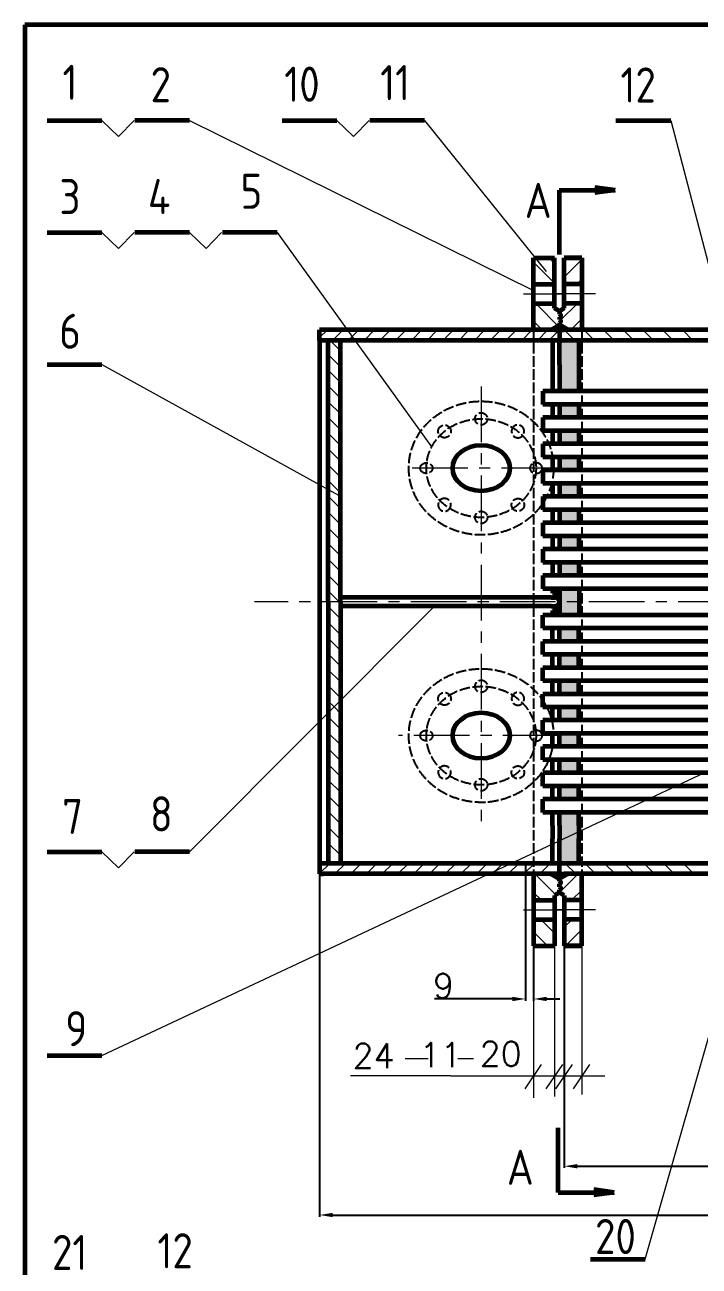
# Model space of a CAD drawing. Header units: millimetres. Extents: x -1712683384 to 1713529288, y 14504 to 219332836.
# Drawn here: x -108357 to -107588, y 15342 to 16757 of the extents above; entities that cross this region are included whole.
import ezdxf

# ---------------------------------------------------------------- set-up
doc = ezdxf.new("R2010")
doc.units = ezdxf.units.MM
doc.header["$PDMODE"] = 35
doc.header["$PDSIZE"] = -0.5
doc.linetypes.add('ACAD_ISO02W100', pattern=[15, 12, -3])
doc.linetypes.add('CENTERX2', pattern=[101.6, 63.5, -12.7, 12.7, -12.7])
for name, color, linetype, lineweight in [('中心线．点画线', 6, 'CENTERX2', 20), ('粗实线', 250, 'Continuous', 60), ('细实线０.18', 5, 'Continuous', 18), ('虚小', 233, 'ACAD_ISO02W100', 25)]:
    doc.layers.add(name, color=color, linetype=linetype, lineweight=lineweight)
doc.styles.get("Standard").update_dxf_attribs({"font": 'txt', "bigfont": 'gbcbig.shx'})
doc.styles.add('国标文字-5', font='gbenor.shx', dxfattribs={"height": 5, "bigfont": 'gbcbig.shx'})
doc.dimstyles.new('圆引出', dxfattribs={"dimtxt": 28, "dimasz": 15, "dimexe": 2, "dimexo": 0, "dimgap": 1, "dimtad": 1, "dimtoh": 1, "dimdec": 0, "dimtxsty": 'Standard', "dimcen": 2.5, "dimadec": 0, "dimazin": 0, "dimtfac": 1, "dimtdec": 0, "dimtofl": 0, "dimtmove": 0, "dimatfit": 2, "dimfxl": 1, "dimarcsym": 0})

# ---------------------------------------------------------------- blocks, each defined once
blk = doc.blocks.new('*D191')
at = {"layer": 'Defpoints', "color": 0}
for p in [(-107786.3, 15801.1), (-107777, 15789.1), (-107786.3, 15646.6)]:
    blk.add_point(p, dxfattribs=at)
at = {"layer": '细实线０.18', "color": 0, "lineweight": -2}
for p, q in [((-107786.3, 15801.1), (-107786.3, 15644.6)), ((-107777, 15789.1), (-107777, 15644.6)), ((-107801.3, 15646.6), (-107890.1, 15646.6)), ((-107762, 15646.6), (-107747, 15646.6))]:
    blk.add_line(p, q, dxfattribs=at)
at = {"layer": '细实线０.18', "color": 0}
for points in [[(-107801.3, 15649.1), (-107801.3, 15644.1), (-107786.3, 15646.6)], [(-107762, 15649.1), (-107762, 15644.1), (-107777, 15646.6)]]:
    blk.add_solid(points, dxfattribs=at)
at = {"layer": '细实线０.18', "color": 0, "insert": (-107879.7, 15661.6), "char_height": 28, "attachment_point": 5}
blk.add_mtext('9', dxfattribs=at)
blk = doc.blocks.new('*D192')
at = {"layer": 'Defpoints', "color": 0}
for p in [(-107742, 15707.1), (-106892, 15707.1), (-106892, 15456)]:
    blk.add_point(p, dxfattribs=at)
at = {"layer": '细实线０.18', "color": 0, "lineweight": -2}
for p, q in [((-107742, 15707.1), (-107742, 15454)), ((-106892, 15707.1), (-106892, 15454)), ((-107727, 15456), (-106907, 15456))]:
    blk.add_line(p, q, dxfattribs=at)
at = {"layer": '细实线０.18', "color": 0}
for points in [[(-107727, 15458.5), (-107727, 15453.5), (-107742, 15456)], [(-106907, 15458.5), (-106907, 15453.5), (-106892, 15456)]]:
    blk.add_solid(points, dxfattribs=at)
at = {"layer": '细实线０.18', "color": 0, "insert": (-107310.7, 15471), "char_height": 28, "attachment_point": 5}
blk.add_mtext('850', dxfattribs=at)
blk = doc.blocks.new('*D198')
at = {"layer": 'Defpoints', "color": 0}
for p in [(-108021, 15789.1), (-106683, 15789.1), (-106683, 15400.4)]:
    blk.add_point(p, dxfattribs=at)
at = {"layer": '细实线０.18', "color": 0, "lineweight": -2}
for p, q in [((-108021, 15789.1), (-108021, 15398.4)), ((-106683, 15789.1), (-106683, 15398.4)), ((-108006, 15400.4), (-106698, 15400.4))]:
    blk.add_line(p, q, dxfattribs=at)
at = {"layer": '细实线０.18', "color": 0}
for points in [[(-108006, 15402.9), (-108006, 15397.9), (-108021, 15400.4)], [(-106698, 15402.9), (-106698, 15397.9), (-106683, 15400.4)]]:
    blk.add_solid(points, dxfattribs=at)
at = {"layer": '细实线０.18', "color": 0, "insert": (-107307, 15415.4), "char_height": 28, "attachment_point": 5}
blk.add_mtext('1338', dxfattribs=at)

msp = doc.modelspace()

# ---------------------------------------------------------------- hatches: boundary and pattern name
at = {"layer": '粗实线'}
h = msp.add_hatch(color=256, dxfattribs=at)
h.paths.add_polyline_path([(-107707.1, 16571.4), (-107701.4, 16568.2), (-107683.9, 16568.2)])
h.paths.add_polyline_path([(-107683.9, 16568.2), (-107701.4, 16568.2), (-107707.1, 16565.1)])
h = msp.add_hatch(color=256, dxfattribs=at)
h.paths.add_polyline_path([(-107747.5, 16412.4), (-107747.5, 16414.9), (-107757.5, 16409.1), (-107747.5, 16409.1)])
h.paths.add_polyline_path([(-107747.5, 16414.9), (-107747.5, 16412.4), (-107747.5, 16409.1), (-107742, 16409.1), (-107739, 16409.1), (-107737.5, 16409.1)])
h = msp.add_hatch(color=256, dxfattribs=at)
h.paths.add_polyline_path([(-107725.5, 16397.1), (-107739, 16397.1), (-107747.5, 16397.1), (-107747.5, 16369.1), (-107747.5, 16354.1), (-107747.5, 16339.1), (-107725.5, 16339.1), (-107725.5, 16354.1), (-107725.5, 16369.1)])
h.paths.add_polyline_path([(-107725.5, 16324.1), (-107747.5, 16324.1), (-107747.5, 16309.1), (-107725.5, 16309.1)])
h.paths.add_polyline_path([(-107725.5, 16294.1), (-107747.5, 16294.1), (-107747.5, 16279.1), (-107725.5, 16279.1)])
h.paths.add_polyline_path([(-107725.5, 16264.1), (-107747.5, 16264.1), (-107747.5, 16249.1), (-107725.5, 16249.1)])
h.paths.add_polyline_path([(-107725.5, 16234.1), (-107747.5, 16234.1), (-107747.5, 16219.1), (-107725.5, 16219.1)])
h.paths.add_polyline_path([(-107725.5, 16204.1), (-107747.5, 16204.1), (-107747.5, 16189.1), (-107725.5, 16189.1)])
h.paths.add_polyline_path([(-107725.5, 16174.1), (-107747.5, 16174.1), (-107747.5, 16159.1), (-107725.5, 16159.1)])
h.paths.add_polyline_path([(-107725.5, 16144.1), (-107747.5, 16144.1), (-107747.5, 16129.1), (-107725.5, 16129.1)])
h.paths.add_polyline_path([(-107725.1, 16114.1), (-107747.5, 16114.1), (-107747.5, 16107.1), (-107747.5, 16100, -0.043962), (-107747.4, 16099.1), (-107725.1, 16099.1)])
h.paths.add_polyline_path([(-107725.1, 16099.1), (-107747.4, 16099.1, -0.043962), (-107747.5, 16098.3), (-107747.5, 16084.1), (-107725.1, 16084.1)])
h.paths.add_polyline_path([(-107725.5, 16069.1), (-107747.5, 16069.1), (-107747.5, 16054.1), (-107725.5, 16054.1)])
h.paths.add_polyline_path([(-107725.5, 16039.1), (-107747.5, 16039.1), (-107747.5, 16024.1), (-107725.5, 16024.1)])
h.paths.add_polyline_path([(-107725.5, 16009.1), (-107747.5, 16009.1), (-107747.5, 15994.1), (-107725.5, 15994.1)])
h.paths.add_polyline_path([(-107725.5, 15979.1), (-107747.5, 15979.1), (-107747.5, 15964.1), (-107725.5, 15964.1)])
h.paths.add_polyline_path([(-107725.5, 15949.1), (-107747.5, 15949.1), (-107747.5, 15934.1), (-107725.5, 15934.1)])
h.paths.add_polyline_path([(-107725.5, 15919.1), (-107747.5, 15919.1), (-107747.5, 15904.1), (-107725.5, 15904.1)])
h.paths.add_polyline_path([(-107725.5, 15889.1), (-107747.5, 15889.1), (-107747.5, 15874.1), (-107725.5, 15874.1)])
h.paths.add_polyline_path([(-107725.5, 15859.1), (-107747.5, 15859.1), (-107747.5, 15844.1), (-107747.5, 15829.1), (-107747.5, 15827), (-107725.5, 15837.3), (-107725.5, 15844.1)])
h.paths.add_polyline_path([(-107725.5, 15829.1), (-107725.5, 15837.3), (-107747.5, 15827), (-107747.5, 15801.1), (-107739, 15801.1), (-107725.5, 15801.1)])
h = msp.add_hatch(color=256, dxfattribs=at)
h.paths.add_polyline_path([(-107747.5, 15785.8), (-107747.5, 15783.4), (-107757.5, 15789.1), (-107747.5, 15789.1)])
h.paths.add_polyline_path([(-107747.5, 15783.4), (-107747.5, 15785.8), (-107747.5, 15789.1), (-107742, 15789.1), (-107739, 15789.1), (-107737.5, 15789.1)])
h = msp.add_hatch(color=256, dxfattribs=at)
h.paths.add_polyline_path([(-107685, 15426.2), (-107702.5, 15426.2), (-107708.2, 15423.1)])
h.paths.add_polyline_path([(-107708.2, 15429.4), (-107702.5, 15426.2), (-107685, 15426.2)])
at = {"layer": '细实线０.18'}
h = msp.add_hatch(dxfattribs=at)
h.set_pattern_fill('ANSI31', color=256, scale=5, style=0)
h.set_pattern_definition([(135, (-106358.958, 14866.244), (11.22532, 11.22532), [])])
h.paths.add_polyline_path([(-107777, 16491.1), (-107753, 16491.1), (-107753, 16461.1), (-107777, 16461.1)])
h.paths.add_polyline_path([(-107777, 16439.1), (-107753, 16439.1), (-107753, 16433.8), (-107747.5, 16430.5), (-107747.5, 16427.1, 0.840208), (-107747.5, 16423.7), (-107747.5, 16420.7, 0.840208), (-107747.5, 16417.2), (-107747.5, 16412.4), (-107753, 16409.1), (-107756, 16409.1), (-107777, 16409.1)])
h.paths.add_polyline_path([(-107777, 15789.1), (-107756, 15789.1), (-107753, 15789.1), (-107747.5, 15785.8), (-107747.5, 15781, 0.840208), (-107747.5, 15777.6), (-107747.5, 15774.5, 0.840208), (-107747.5, 15771.1), (-107747.5, 15767.8), (-107753, 15764.5), (-107753, 15759.1), (-107777, 15759.1)])
h.paths.add_polyline_path([(-107777, 15737.1), (-107753, 15737.1), (-107753, 15707.1), (-107777, 15707.1)])
h = msp.add_hatch(dxfattribs=at)
h.set_pattern_fill('ANSI31', color=256, scale=5, angle=90, style=0)
h.set_pattern_definition([(45, (-106358.958, 14866.244), (11.22532, -11.22532), [])])
h.paths.add_polyline_path([(-107722, 16491.1), (-107742, 16491.1), (-107742, 16461.1), (-107722, 16461.1)])
h.paths.add_polyline_path([(-107722, 16439.1), (-107742, 16439.1), (-107742, 16433.8), (-107747.5, 16430.5), (-107747.5, 16427.1, -0.840208), (-107747.5, 16423.7), (-107747.5, 16420.7, -0.840208), (-107747.5, 16417.2), (-107747.5, 16412.4), (-107742, 16409.1), (-107739, 16409.1), (-107722, 16409.1)])
h.paths.add_polyline_path([(-107722, 15789.1), (-107739, 15789.1), (-107742, 15789.1), (-107747.5, 15785.8), (-107747.5, 15781, -0.840208), (-107747.5, 15777.6), (-107747.5, 15774.5, -0.840208), (-107747.5, 15771.1), (-107747.5, 15767.8), (-107742, 15764.5), (-107742, 15759.1), (-107722, 15759.1)])
h.paths.add_polyline_path([(-107722, 15737.1), (-107742, 15737.1), (-107742, 15707.1), (-107722, 15707.1)])

# ---------------------------------------------------------------- linework, layer by layer
at = {"layer": '中心线．点画线'}
for p, q in [((-107788.4, 16450.1), (-107740.9, 16450.1)), ((-107706.6, 16450.1), (-107754, 16450.1)), ((-107836.7, 16344.6), (-107836.7, 15838.3)), ((-107750.2, 16251.5), (-107928.1, 16251.5)), ((-107040.8, 16099.1), (-108095.3, 16099.1)), ((-107748.6, 15946.7), (-107931, 15946.7)), ((-107788.4, 15748.1), (-107740.9, 15748.1)), ((-107706.6, 15748.1), (-107754, 15748.1))]:
    msp.add_line(p, q, dxfattribs=at)
at = {"layer": '粗实线'}
for p, q in [((-105119.8, 16756.7), (-108357, 16756.7)), ((-108357, 16756.7), (-108357, 14505.2)), ((-108331.5, 16647.7), (-108269.1, 16647.7)), ((-108169.2, 16647.7), (-108231.5, 16647.7)), ((-108063.5, 16647.7), (-108001.2, 16647.7)), ((-107901.2, 16647.7), (-107963.6, 16647.7)), ((-107683.1, 16647.7), (-107620.7, 16647.7)), ((-107747.9, 16568.2), (-107683.9, 16568.2)), ((-107747.9, 16568.2), (-107747.9, 16494.8)), ((-107683.9, 16568.2), (-107707.1, 16571.4)), ((-107707.1, 16571.4), (-107701.4, 16568.2)), ((-107683.9, 16568.2), (-107707.1, 16565.1)), ((-107707.1, 16565.1), (-107701.4, 16568.2)), ((-108331.5, 16520), (-108269.1, 16520)), ((-108169.2, 16520), (-108231.5, 16520)), ((-108069.2, 16520), (-108131.6, 16520)), ((-107777, 16491.1), (-107753, 16491.1)), ((-107777, 16409.1), (-107777, 16491.1)), ((-107753, 16433.8), (-107753, 16491.1)), ((-107722, 16491.1), (-107742, 16491.1)), ((-107742, 16433.8), (-107742, 16491.1)), ((-107742, 16491.1), (-107722, 16491.1)), ((-107722, 16491.1), (-107722, 16409.1)), ((-107777, 16461.1), (-107753, 16461.1)), ((-107722, 16461.1), (-107742, 16461.1)), ((-107777, 16439.1), (-107753, 16439.1)), ((-107722, 16439.1), (-107742, 16439.1)), ((-107747.5, 16430.5), (-107753, 16433.8)), ((-107742, 16433.8), (-107747.5, 16430.5)), ((-107747.5, 16430.5), (-107747.5, 16427.1)), ((-107747.5, 16423.7), (-107747.5, 16420.7)), ((-107777, 16409.1), (-108021, 16409.1)), ((-108021, 16397.1), (-108021, 16409.1)), ((-107756, 16409.1), (-107777, 16409.1)), ((-107757.5, 16409.1), (-107747.5, 16414.9)), ((-107747.5, 16409.1), (-107757.5, 16409.1)), ((-107753, 16409.1), (-107756, 16409.1)), ((-107753, 16409.1), (-107742, 16409.1)), ((-107747.5, 16417.2), (-107747.5, 16412.4)), ((-107737.5, 16409.1), (-107747.5, 16414.9)), ((-107747.5, 16409.1), (-107747.5, 16397.1)), ((-107739, 16409.1), (-107742, 16409.1)), ((-107718, 16409.1), (-107739, 16409.1)), ((-107592.8, 16409.1), (-107718, 16409.1)), ((-107512.8, 16409.1), (-107592.8, 16409.1)), ((-107777, 16397.1), (-108021, 16397.1)), ((-108021, 16397.1), (-108021, 15801.1)), ((-108011, 16099.1), (-108011, 16397.1)), ((-107997, 16099.1), (-107997, 16397.1)), ((-107747.5, 16397.1), (-107777, 16397.1)), ((-107755.5, 16397.1), (-107755.5, 16369.1)), ((-107747.5, 16397.1), (-107755.5, 16397.1)), ((-107747.5, 16369.1), (-107747.5, 16397.1)), ((-107739, 16397.1), (-107747.5, 16397.1)), ((-107592.8, 16397.1), (-107739, 16397.1)), ((-107725.5, 16397.1), (-107725.5, 16369.1)), ((-107592.8, 16397.1), (-107718, 16397.1)), ((-107512.8, 16397.1), (-107592.8, 16397.1)), ((-107755.5, 16389.1), (-107755.5, 16369.1)), ((-107725.5, 16389.1), (-107725.5, 16369.1)), ((-108331.5, 16369.7), (-108269.1, 16369.7)), ((-107755.5, 16369.1), (-107755.5, 16354.1)), ((-107747.5, 16369.1), (-107747.5, 16354.1)), ((-107725.5, 16369.1), (-107725.5, 16354.1)), ((-107755.5, 16354.1), (-107755.5, 16339.1)), ((-107747.5, 16354.1), (-107747.5, 16339.1)), ((-107725.5, 16354.1), (-107725.5, 16339.1)), ((-107317, 16339.1), (-107766.5, 16339.1)), ((-107766.5, 16339.1), (-107766.5, 16324.1)), ((-107317, 16324.1), (-107766.5, 16324.1)), ((-107317, 16324.1), (-107766.5, 16324.1)), ((-107755.5, 16324.1), (-107755.5, 16309.1)), ((-107747.5, 16324.1), (-107747.5, 16309.1)), ((-107725.5, 16324.1), (-107725.5, 16309.1)), ((-107317, 16309.1), (-107766.5, 16309.1)), ((-107766.5, 16309.1), (-107766.5, 16294.1)), ((-107317, 16294.1), (-107766.5, 16294.1)), ((-107317, 16294.1), (-107766.5, 16294.1)), ((-107755.5, 16294.1), (-107755.5, 16279.1)), ((-107747.5, 16294.1), (-107747.5, 16279.1)), ((-107725.5, 16294.1), (-107725.5, 16279.1)), ((-107317, 16279.1), (-107766.5, 16279.1)), ((-107766.5, 16279.1), (-107766.5, 16264.1)), ((-107317, 16264.1), (-107766.5, 16264.1)), ((-107317, 16264.1), (-107766.5, 16264.1)), ((-107755.5, 16264.1), (-107755.5, 16249.1)), ((-107747.5, 16264.1), (-107747.5, 16249.1)), ((-107725.5, 16264.1), (-107725.5, 16249.1)), ((-107317, 16249.1), (-107766.5, 16249.1)), ((-107766.5, 16249.1), (-107766.5, 16234.1)), ((-107317, 16234.1), (-107766.5, 16234.1)), ((-107317, 16234.1), (-107766.5, 16234.1)), ((-107755.5, 16234.1), (-107755.5, 16219.1)), ((-107747.5, 16234.1), (-107747.5, 16219.1)), ((-107725.5, 16234.1), (-107725.5, 16219.1)), ((-107317, 16219.1), (-107766.5, 16219.1)), ((-107766.5, 16219.1), (-107766.5, 16204.1)), ((-107317, 16204.1), (-107766.5, 16204.1)), ((-107317, 16204.1), (-107766.5, 16204.1)), ((-107755.5, 16204.1), (-107755.5, 16189.1)), ((-107747.5, 16204.1), (-107747.5, 16189.1)), ((-107725.5, 16204.1), (-107725.5, 16189.1)), ((-107317, 16189.1), (-107766.5, 16189.1)), ((-107766.5, 16189.1), (-107766.5, 16174.1)), ((-107317, 16174.1), (-107766.5, 16174.1)), ((-107317, 16174.1), (-107766.5, 16174.1)), ((-107755.5, 16174.1), (-107755.5, 16159.1)), ((-107747.5, 16174.1), (-107747.5, 16159.1)), ((-107725.5, 16174.1), (-107725.5, 16159.1)), ((-107317, 16159.1), (-107766.5, 16159.1)), ((-107766.5, 16159.1), (-107766.5, 16144.1)), ((-107317, 16144.1), (-107766.5, 16144.1)), ((-107317, 16144.1), (-107766.5, 16144.1)), ((-107755.5, 16144.1), (-107755.5, 16129.1)), ((-107747.5, 16144.1), (-107747.5, 16129.1)), ((-107725.5, 16144.1), (-107725.5, 16129.1)), ((-107317, 16129.1), (-107766.5, 16129.1)), ((-107766.5, 16129.1), (-107766.5, 16114.1)), ((-107317, 16114.1), (-107766.5, 16114.1)), ((-107755.5, 16114.1), (-107755.5, 16109.1)), ((-107747.5, 16114.1), (-107747.5, 16107.1)), ((-107725.1, 16114.1), (-107725.1, 16084.1)), ((-107317, 16114.1), (-107692.9, 16114.1)), ((-108011, 16099.1), (-108011, 15801.1)), ((-107756.8, 16104.1), (-107997, 16104.1)), ((-107997, 16099.1), (-107997, 15801.1)), ((-107756.8, 16104.1), (-107752.4, 16104.1)), ((-107755.5, 16109.1), (-107751.5, 16109.1)), ((-107747.5, 16107.1), (-107747.5, 16084.1)), ((-107747.5, 16105.1), (-107747.5, 16093.1)), ((-107996.2, 16094.1), (-107997, 16094.8)), ((-107756.8, 16094.1), (-107997, 16094.1)), ((-107317, 16084.1), (-107766.5, 16084.1)), ((-107317, 16084.1), (-107766.5, 16084.1)), ((-107766.4, 16069.1), (-107766.4, 16084.1)), ((-107756.8, 16094.1), (-107752.4, 16094.1)), ((-107755.5, 16089.1), (-107755.5, 16084.1)), ((-107755.5, 16089.1), (-107751.5, 16089.1)), ((-107317, 16069.1), (-107766.5, 16069.1)), ((-107755.5, 16054.1), (-107755.5, 16069.1)), ((-107747.5, 16054.1), (-107747.5, 16069.1)), ((-107725.5, 16054.1), (-107725.5, 16069.1)), ((-107317, 16054.1), (-107766.5, 16054.1)), ((-107317, 16054.1), (-107766.5, 16054.1)), ((-107766.5, 16039.1), (-107766.5, 16054.1)), ((-107317, 16039.1), (-107766.5, 16039.1)), ((-107755.5, 16024.1), (-107755.5, 16039.1)), ((-107747.5, 16024.1), (-107747.5, 16039.1)), ((-107725.5, 16024.1), (-107725.5, 16039.1)), ((-107317, 16024.1), (-107766.5, 16024.1)), ((-107317, 16024.1), (-107766.5, 16024.1)), ((-107766.5, 16009.1), (-107766.5, 16024.1)), ((-107317, 16009.1), (-107766.5, 16009.1)), ((-107755.5, 15994.1), (-107755.5, 16009.1)), ((-107747.5, 15994.1), (-107747.5, 16009.1)), ((-107725.5, 15994.1), (-107725.5, 16009.1)), ((-107317, 15994.1), (-107766.5, 15994.1)), ((-107317, 15994.1), (-107766.5, 15994.1)), ((-107766.5, 15979.1), (-107766.5, 15994.1)), ((-107317, 15979.1), (-107766.5, 15979.1)), ((-107755.5, 15964.1), (-107755.5, 15979.1)), ((-107747.5, 15964.1), (-107747.5, 15979.1)), ((-107725.5, 15964.1), (-107725.5, 15979.1)), ((-107317, 15964.1), (-107766.5, 15964.1)), ((-107317, 15964.1), (-107766.5, 15964.1)), ((-107766.5, 15949.1), (-107766.5, 15964.1)), ((-107317, 15949.1), (-107766.5, 15949.1)), ((-107755.5, 15934.1), (-107755.5, 15949.1)), ((-107747.5, 15934.1), (-107747.5, 15949.1)), ((-107725.5, 15934.1), (-107725.5, 15949.1)), ((-107317, 15934.1), (-107766.5, 15934.1)), ((-107317, 15934.1), (-107766.5, 15934.1)), ((-107766.5, 15919.1), (-107766.5, 15934.1)), ((-107317, 15919.1), (-107766.5, 15919.1)), ((-107755.5, 15904.1), (-107755.5, 15919.1)), ((-107747.5, 15904.1), (-107747.5, 15919.1)), ((-107725.5, 15904.1), (-107725.5, 15919.1)), ((-107317, 15904.1), (-107766.5, 15904.1)), ((-107766.5, 15889.1), (-107766.5, 15904.1)), ((-107317, 15904.1), (-107692.9, 15904.1)), ((-107317, 15889.1), (-107766.5, 15889.1)), ((-107755.5, 15874.1), (-107755.5, 15889.1)), ((-107747.5, 15874.1), (-107747.5, 15889.1)), ((-107725.5, 15874.1), (-107725.5, 15889.1)), ((-107317, 15874.1), (-107766.5, 15874.1)), ((-107766.5, 15859.1), (-107766.5, 15874.1)), ((-107317, 15874.1), (-107692.9, 15874.1)), ((-107317, 15859.1), (-107766.5, 15859.1)), ((-107755.5, 15844.1), (-107755.5, 15859.1)), ((-107747.5, 15844.1), (-107747.5, 15859.1)), ((-107725.5, 15844.1), (-107725.5, 15859.1)), ((-107755.5, 15844.1), (-107755.5, 15829.1)), ((-107747.5, 15844.1), (-107747.5, 15829.1)), ((-107725.5, 15844.1), (-107725.5, 15829.1)), ((-107755.5, 15801.1), (-107755.5, 15829.1)), ((-107747.5, 15801.1), (-107747.5, 15829.1)), ((-107725.5, 15801.1), (-107725.5, 15829.1)), ((-108331.5, 15814.3), (-108269.1, 15814.3)), ((-108169.2, 15814.3), (-108231.5, 15814.3)), ((-107777, 15801.1), (-108021, 15801.1)), ((-108021, 15801.1), (-108021, 15789.1)), ((-107747.5, 15801.1), (-107777, 15801.1)), ((-107739, 15801.1), (-107755.5, 15801.1)), ((-107747.5, 15801.1), (-107755.5, 15801.1)), ((-107739, 15801.1), (-107747.5, 15801.1)), ((-107747.5, 15789.1), (-107747.5, 15801.1)), ((-107592.8, 15801.1), (-107739, 15801.1)), ((-107592.8, 15801.1), (-107718, 15801.1)), ((-107512.8, 15801.1), (-107592.8, 15801.1)), ((-108021, 15789.1), (-108017, 15789.1)), ((-107885.7, 15789.1), (-108017, 15789.1)), ((-107849.1, 15789.1), (-107885.7, 15789.1)), ((-107777, 15789.1), (-107849.1, 15789.1)), ((-107756, 15789.1), (-107777, 15789.1)), ((-107777, 15789.1), (-107777, 15707.1)), ((-107747.5, 15789.1), (-107757.5, 15789.1)), ((-107757.5, 15789.1), (-107747.5, 15783.4)), ((-107753, 15789.1), (-107756, 15789.1)), ((-107747.5, 15785.8), (-107753, 15789.1)), ((-107753, 15789.1), (-107742, 15789.1)), ((-107742, 15789.1), (-107747.5, 15785.8)), ((-107737.5, 15789.1), (-107747.5, 15783.4)), ((-107739, 15789.1), (-107742, 15789.1)), ((-107718, 15789.1), (-107739, 15789.1)), ((-107722, 15707.1), (-107722, 15789.1)), ((-107399.5, 15789.1), (-107718, 15789.1)), ((-107592.8, 15789.1), (-107718, 15789.1)), ((-107512.8, 15789.1), (-107592.8, 15789.1)), ((-107747.5, 15781), (-107747.5, 15785.8)), ((-107747.5, 15774.5), (-107747.5, 15777.6)), ((-107777, 15759.1), (-107753, 15759.1)), ((-107747.5, 15767.8), (-107753, 15764.5)), ((-107753, 15764.5), (-107753, 15707.1)), ((-107747.5, 15767.8), (-107747.5, 15771.1)), ((-107742, 15764.5), (-107747.5, 15767.8)), ((-107742, 15764.5), (-107742, 15707.1)), ((-107722, 15759.1), (-107742, 15759.1)), ((-107777, 15737.1), (-107753, 15737.1)), ((-107722, 15737.1), (-107742, 15737.1)), ((-107777, 15707.1), (-107753, 15707.1)), ((-107722, 15707.1), (-107742, 15707.1)), ((-107742, 15707.1), (-107722, 15707.1)), ((-108331.5, 15582), (-108269.1, 15582)), ((-107749, 15426.2), (-107749, 15499.6)), ((-107749, 15426.2), (-107685, 15426.2)), ((-107685, 15426.2), (-107708.2, 15429.4)), ((-107708.2, 15429.4), (-107702.5, 15426.2)), ((-107685, 15426.2), (-107708.2, 15423.1)), ((-107708.2, 15423.1), (-107702.5, 15426.2)), ((-107712, 15350), (-107649.7, 15350))]:
    msp.add_line(p, q, dxfattribs=at)
for centre, radius, start, end in [((-107747.8, 16425.4), 1.74, 279.9255, 80.0745), ((-107747.8, 16418.9), 1.74, 279.9255, 80.0745), ((-107752.4, 16099.1), 5, 270, 90), ((-107751.5, 16105.1), 4, 0, 90), ((-107751.5, 16093.1), 4, 270, 0), ((-107747.8, 15779.3), 1.74, 279.9255, 80.0745), ((-107747.8, 15772.8), 1.74, 279.9255, 80.0745)]:
    msp.add_arc(centre, radius, start, end, dxfattribs=at)
for centre in [(-107836.7, 16251.5), (-107836.7, 15946.7)]:
    msp.add_ellipse(centre, major_axis=(32.5, 0), ratio=0.805029, dxfattribs=at)
at = {"layer": '细实线０.18'}
for p, q in [((-108269.1, 16647.7), (-108250.3, 16629.4)), ((-108250.3, 16629.4), (-108232.5, 16647.7)), ((-108169.2, 16647.7), (-107777, 16453.9)), ((-108001.2, 16647.7), (-107982.4, 16629.4)), ((-107982.4, 16629.4), (-107964.6, 16647.7)), ((-107901.2, 16647.7), (-107762.7, 16475.4)), ((-107620.7, 16647.7), (-107545.7, 16360.9)), ((-108269.1, 16520), (-108250.3, 16501.7)), ((-108250.3, 16501.7), (-108232.5, 16520)), ((-108169.2, 16520), (-108150.4, 16501.7)), ((-108150.4, 16501.7), (-108132.6, 16520)), ((-108069.2, 16520), (-107893.2, 16275.8)), ((-108021, 16400.2), (-108012.1, 16409.1)), ((-108006.1, 16397.1), (-107994.1, 16409.1)), ((-107983.8, 16401.5), (-107976.2, 16409.1)), ((-107970.2, 16397.1), (-107958.2, 16409.1)), ((-107952.3, 16397.1), (-107940.3, 16409.1)), ((-107934.3, 16397.1), (-107922.3, 16409.1)), ((-107916.3, 16397.1), (-107904.3, 16409.1)), ((-107898.4, 16397.1), (-107886.4, 16409.1)), ((-107880.4, 16397.1), (-107868.4, 16409.1)), ((-107862.4, 16397.1), (-107850.4, 16409.1)), ((-107844.5, 16397.1), (-107832.5, 16409.1)), ((-107826.5, 16397.1), (-107814.5, 16409.1)), ((-107808.6, 16397.1), (-107796.6, 16409.1)), ((-107790.6, 16397.1), (-107778.6, 16409.1)), ((-107772.6, 16397.1), (-107760.6, 16409.1)), ((-107759.5, 16397.1), (-107747.5, 16409.1)), ((-107730.1, 16397.1), (-107742.1, 16409.1)), ((-107707.7, 16397.1), (-107719.7, 16409.1)), ((-107685.2, 16397.1), (-107697.2, 16409.1)), ((-107662.8, 16397.1), (-107674.8, 16409.1)), ((-107640.3, 16397.1), (-107652.3, 16409.1)), ((-107632.3, 16409.1), (-107618.7, 16409.1)), ((-107617.9, 16397.1), (-107629.9, 16409.1)), ((-107595.4, 16397.1), (-107607.4, 16409.1)), ((-107997, 16385), (-108007.1, 16395.1)), ((-107988.2, 16397.1), (-107983.8, 16401.5)), ((-107632.3, 16397.1), (-107618.7, 16397.1)), ((-107997, 16367), (-108011, 16381)), ((-108269.1, 16369.7), (-107996.1, 16218.9)), ((-107997, 16349.1), (-108011, 16363.1)), ((-107997, 16331.1), (-108011, 16345.1)), ((-107997, 16313.2), (-108011, 16327.2)), ((-107997, 16295.2), (-108011, 16309.2)), ((-107997, 16277.2), (-108011, 16291.2)), ((-107997, 16259.3), (-108011, 16273.3)), ((-107997, 16241.3), (-108011, 16255.3)), ((-107997, 16223.4), (-108011, 16237.4)), ((-107997, 16205.4), (-108011, 16219.4)), ((-107997, 16187.4), (-108011, 16201.4)), ((-107997, 16169.5), (-108011, 16183.5)), ((-107997, 16151.5), (-108011, 16165.5)), ((-107997, 16133.6), (-108011, 16147.6)), ((-107997, 16115.6), (-108011, 16129.6)), ((-107998.5, 16099.1), (-108011, 16111.6)), ((-107997, 16097.6), (-107998.5, 16099.1)), ((-108169.2, 15814.3), (-107890, 16094.1)), ((-107997, 16079.7), (-108011, 16093.7)), ((-107997, 16061.7), (-108011, 16075.7)), ((-107997, 16043.8), (-108011, 16057.8)), ((-107997, 16025.8), (-108011, 16039.8)), ((-107997, 16007.8), (-108011, 16021.8)), ((-107997, 15989.9), (-108011, 16003.9)), ((-108004.5, 15979.4), (-108011, 15985.9)), ((-107997, 15971.9), (-108004.5, 15979.4)), ((-107997, 15954), (-108011, 15968)), ((-107997, 15936), (-108011, 15950)), ((-108269.1, 15582), (-107519.3, 15934.1)), ((-107997, 15918), (-108011, 15932)), ((-107997, 15900.1), (-108011, 15914.1)), ((-107997, 15882.1), (-108011, 15896.1)), ((-107997, 15864.1), (-108011, 15878.1)), ((-107997, 15846.2), (-108011, 15860.2)), ((-107997, 15828.2), (-108011, 15842.2)), ((-107997, 15810.3), (-108011, 15824.3)), ((-108269.1, 15814.3), (-108250.3, 15796)), ((-108250.3, 15796), (-108232.5, 15814.3)), ((-108021, 15789.6), (-108009.4, 15801.1)), ((-108005.8, 15801.1), (-108011, 15806.3)), ((-108003.5, 15789.1), (-107991.5, 15801.1)), ((-107985.5, 15789.1), (-107973.5, 15801.1)), ((-107967.6, 15789.1), (-107955.6, 15801.1)), ((-107949.6, 15789.1), (-107937.6, 15801.1)), ((-107931.6, 15789.1), (-107919.6, 15801.1)), ((-107913.7, 15789.1), (-107901.7, 15801.1)), ((-107895.7, 15789.1), (-107883.7, 15801.1)), ((-107877.8, 15789.1), (-107865.8, 15801.1)), ((-107859.8, 15789.1), (-107847.8, 15801.1)), ((-107841.8, 15789.1), (-107829.8, 15801.1)), ((-107820.1, 15792.9), (-107811.9, 15801.1)), ((-107805.9, 15789.1), (-107793.9, 15801.1)), ((-107788, 15789.1), (-107776, 15801.1)), ((-107770, 15789.1), (-107758, 15801.1)), ((-107728.9, 15789.1), (-107740.9, 15801.1)), ((-107706.4, 15789.1), (-107718.4, 15801.1)), ((-107684, 15789.1), (-107696, 15801.1)), ((-107661.5, 15789.1), (-107673.5, 15801.1)), ((-107639.1, 15789.1), (-107651.1, 15801.1)), ((-107632.3, 15801.1), (-107618.7, 15801.1)), ((-107616.6, 15789.1), (-107628.6, 15801.1)), ((-107594.2, 15789.1), (-107606.2, 15801.1)), ((-107823.9, 15789.1), (-107820.1, 15792.9)), ((-107649.7, 15350), (-107521.9, 15798.8)), ((-107632.3, 15789.1), (-107618.7, 15789.1)), ((-107777, 15707.1), (-107777, 15534.1)), ((-107753, 15707.1), (-107753, 15535.6)), ((-107722, 15707.1), (-107722, 15537.7)), ((-107753, 15640.5), (-107753, 15637)), ((-107742, 15640.5), (-107742, 15637)), ((-107923.5, 15578.9), (-107897, 15578.9)), ((-107863.5, 15578.9), (-107845.6, 15578.9)), ((-107768.2, 15572), (-107787, 15544.1)), ((-107744.2, 15572), (-107763, 15544.1)), ((-107733.2, 15572), (-107752, 15544.1)), ((-107713.2, 15572), (-107732, 15544.1)), ((-107941.8, 15558.9), (-107985.7, 15558.9)), ((-107871.4, 15558.9), (-107941.8, 15558.9)), ((-107871.4, 15558.9), (-107695.8, 15558.9))]:
    msp.add_line(p, q, dxfattribs=at)
at = {"layer": '虚小'}
for p, q in [((-107777, 16409.1), (-107777, 15789.1)), ((-107722, 16409.1), (-107722, 15789.1))]:
    msp.add_line(p, q, dxfattribs=at)
for centre in [(-107836.7, 16307.7), (-107836.7, 16195.4), (-107836.7, 16002.9), (-107836.7, 15890.6)]:
    msp.add_circle(centre, 7, dxfattribs=at)
for centre, major_axis, ratio in [((-107878.6, 16293.4), (1.54, 7.09), 0.996304), ((-107899.2, 16251.5), (-7, 0), 0.864496), ((-107794.9, 16209.7), (-1.54, -7.09), 0.996304), ((-107878.6, 15988.6), (1.54, 7.09), 0.996304), ((-107899.2, 15946.7), (-7, 0), 0.864496), ((-107794.9, 15904.9), (-1.54, -7.09), 0.996304)]:
    msp.add_ellipse(centre, major_axis=major_axis, ratio=ratio, dxfattribs=at)
at = {"layer": '虚小', "extrusion": (0, 0, -1)}
for centre, major_axis, ratio in [((-107794.9, 16293.4), (-1.54, 7.09), 0.996304), ((-107774.2, 16251.5), (7, 0), 0.864496), ((-107878.6, 16209.7), (1.54, -7.09), 0.996304), ((-107794.9, 15988.6), (-1.54, 7.09), 0.996304), ((-107774.2, 15946.7), (7, 0), 0.864496), ((-107878.6, 15904.9), (1.54, -7.09), 0.996304)]:
    msp.add_ellipse(centre, major_axis=major_axis, ratio=ratio, dxfattribs=at)
at = {"layer": '虚小'}
for points, knots in [([(-107754.2, 16251.5), (-107754.2, 16254.7), (-107754.4, 16257.8), (-107755.4, 16265.1), (-107756.3, 16269.2), (-107758.8, 16277.1), (-107760.4, 16280.9), (-107764.1, 16288.1), (-107766.3, 16291.5), (-107771, 16297.8), (-107773.5, 16300.8), (-107779, 16306.2), (-107781.8, 16308.6), (-107787.8, 16313.1), (-107790.9, 16315.1), (-107799, 16319.5), (-107804, 16321.7), (-107814.4, 16325), (-107819.6, 16326.2), (-107830.2, 16327.6), (-107835.6, 16327.8), (-107846.3, 16327.4), (-107851.6, 16326.6), (-107862.1, 16324.2), (-107867.3, 16322.5), (-107877.3, 16318.1), (-107882.2, 16315.4), (-107890.6, 16309.5), (-107894.2, 16306.5), (-107900.9, 16299.8), (-107904, 16296.1), (-107909.5, 16287.9), (-107911.9, 16283.5), (-107915.4, 16275), (-107916.7, 16271), (-107918.5, 16262.8), (-107919, 16258.6), (-107919.4, 16250.1), (-107919.1, 16245.8), (-107918, 16237.5), (-107917, 16233.4), (-107914.4, 16225.4), (-107912.8, 16221.6), (-107909, 16214.4), (-107906.9, 16211.1), (-107902.1, 16204.7), (-107899.5, 16201.8), (-107894, 16196.5), (-107891.1, 16194), (-107885.1, 16189.6), (-107882, 16187.6), (-107873.9, 16183.2), (-107868.7, 16181.1), (-107858.3, 16177.8), (-107853, 16176.7), (-107842.3, 16175.4), (-107837, 16175.2), (-107826.2, 16175.8), (-107820.9, 16176.6), (-107810.4, 16179.2), (-107805.2, 16180.9), (-107795.1, 16185.5), (-107790.2, 16188.3), (-107781.9, 16194.4), (-107778.3, 16197.4), (-107771.8, 16204.2), (-107768.8, 16207.9), (-107763.5, 16216.1), (-107761.1, 16220.5), (-107757.8, 16229), (-107756.6, 16233), (-107754.9, 16241.2), (-107754.4, 16245.5), (-107754.2, 16250.3), (-107754.2, 16250.9), (-107754.2, 16251.5)], [0, 0, 0, 0, 0.106364, 0.106364, 0.249972, 0.249972, 0.39358, 0.39358, 0.537188, 0.537188, 0.680796, 0.680796, 0.824404, 0.824404, 0.968012, 0.968012, 1.188151, 1.188151, 1.408289, 1.408289, 1.628428, 1.628428, 1.848566, 1.848566, 2.068705, 2.068705, 2.288844, 2.288844, 2.466433, 2.466433, 2.644022, 2.644022, 2.821611, 2.821611, 2.965753, 2.965753, 3.109895, 3.109895, 3.254037, 3.254037, 3.398179, 3.398179, 3.542321, 3.542321, 3.686463, 3.686463, 3.830605, 3.830605, 3.974747, 3.974747, 4.118889, 4.118889, 4.340257, 4.340257, 4.561624, 4.561624, 4.782992, 4.782992, 5.004359, 5.004359, 5.225727, 5.225727, 5.447095, 5.447095, 5.622935, 5.622935, 5.798775, 5.798775, 5.974615, 5.974615, 6.11848, 6.11848, 6.262345, 6.262345, 6.283185, 6.283185, 6.283185, 6.283185]), ([(-107774.2, 16251.5), (-107774.2, 16253.8), (-107774.4, 16256), (-107775, 16260.5), (-107775.4, 16262.7), (-107777.2, 16269.3), (-107779, 16273.5), (-107782.2, 16279.2), (-107783.4, 16281), (-107786.1, 16284.7), (-107787.7, 16286.6), (-107791.2, 16290.2), (-107793, 16291.8), (-107799.6, 16297.1), (-107804.8, 16300.2), (-107813.4, 16303.8), (-107816.6, 16304.8), (-107822.5, 16306.3), (-107825.1, 16306.8), (-107830.4, 16307.5), (-107833.1, 16307.7), (-107839, 16307.7), (-107842.4, 16307.5), (-107848.3, 16306.8), (-107850.8, 16306.3), (-107855.9, 16305.1), (-107858.4, 16304.3), (-107867.1, 16301.1), (-107873, 16297.8), (-107881, 16291.4), (-107883.6, 16289), (-107887.8, 16284.2), (-107889.4, 16282), (-107892.4, 16277.3), (-107893.8, 16274.8), (-107895.5, 16270.8), (-107896, 16269.4), (-107897, 16266.6), (-107897.4, 16265.1), (-107898.1, 16262.4), (-107898.3, 16261.1), (-107898.8, 16258.5), (-107898.9, 16257.2), (-107899.2, 16254.3), (-107899.3, 16252.7), (-107899.2, 16248.8), (-107899, 16246.5), (-107898.4, 16242), (-107897.9, 16239.8), (-107896.1, 16233.2), (-107894.2, 16229), (-107890.9, 16223.3), (-107889.7, 16221.5), (-107887.1, 16218.1), (-107885.8, 16216.5), (-107880.8, 16211.3), (-107876.9, 16208.2), (-107870, 16203.8), (-107867.2, 16202.4), (-107862, 16200), (-107859.5, 16199.1), (-107854.5, 16197.6), (-107852, 16197), (-107842.5, 16195.2), (-107835.3, 16195), (-107825.4, 16196.2), (-107822.6, 16196.7), (-107817.1, 16198.1), (-107814.4, 16199), (-107805.7, 16202.4), (-107799.9, 16205.7), (-107791.5, 16212.5), (-107788.6, 16215.4), (-107784.7, 16220.2), (-107783.5, 16221.9), (-107781.2, 16225.5), (-107780.1, 16227.6), (-107778.2, 16231.5), (-107777.5, 16233.5), (-107776.3, 16237.1), (-107775.9, 16238.7), (-107774.7, 16244), (-107774.2, 16247.8), (-107774.2, 16251.5)], [0, 0, 0, 0, 0.106695, 0.106695, 0.213389, 0.213389, 0.432551, 0.432551, 0.5349, 0.5349, 0.659349, 0.659349, 0.783799, 0.783799, 1.092458, 1.092458, 1.270745, 1.270745, 1.411808, 1.411808, 1.552872, 1.552872, 1.728868, 1.728868, 1.867019, 1.867019, 2.00517, 2.00517, 2.351056, 2.351056, 2.529827, 2.529827, 2.667039, 2.667039, 2.804251, 2.804251, 2.876285, 2.876285, 2.94832, 2.94832, 3.010193, 3.010193, 3.072067, 3.072067, 3.148434, 3.148434, 3.256528, 3.256528, 3.364622, 3.364622, 3.584168, 3.584168, 3.68894, 3.68894, 3.793713, 3.793713, 4.048624, 4.048624, 4.213362, 4.213362, 4.349878, 4.349878, 4.486394, 4.486394, 4.863834, 4.863834, 5.012677, 5.012677, 5.16152, 5.16152, 5.504346, 5.504346, 5.711091, 5.711091, 5.812119, 5.812119, 5.923913, 5.923913, 6.024875, 6.024875, 6.104201, 6.104201, 6.283185, 6.283185, 6.283185, 6.283185]), ([(-107754.2, 15946.7), (-107754.2, 15949.8), (-107754.4, 15953), (-107755.4, 15960.2), (-107756.3, 15964.4), (-107758.8, 15972.3), (-107760.4, 15976.1), (-107764.1, 15983.3), (-107766.3, 15986.7), (-107771, 15993), (-107773.5, 15996), (-107779, 16001.3), (-107781.8, 16003.8), (-107787.8, 16008.3), (-107790.9, 16010.2), (-107799, 16014.7), (-107804, 16016.9), (-107814.4, 16020.2), (-107819.6, 16021.4), (-107830.2, 16022.8), (-107835.6, 16023), (-107846.3, 16022.5), (-107851.6, 16021.8), (-107862.1, 16019.4), (-107867.3, 16017.7), (-107877.3, 16013.3), (-107882.2, 16010.6), (-107890.6, 16004.7), (-107894.2, 16001.7), (-107900.9, 15995), (-107904, 15991.2), (-107909.5, 15983.1), (-107911.9, 15978.7), (-107915.4, 15970.2), (-107916.7, 15966.2), (-107918.5, 15958), (-107919, 15953.8), (-107919.4, 15945.3), (-107919.1, 15941), (-107918, 15932.7), (-107917, 15928.5), (-107914.4, 15920.6), (-107912.8, 15916.8), (-107909, 15909.6), (-107906.9, 15906.2), (-107902.1, 15899.9), (-107899.5, 15897), (-107894, 15891.6), (-107891.1, 15889.2), (-107885.1, 15884.8), (-107882, 15882.8), (-107873.9, 15878.4), (-107868.7, 15876.3), (-107858.3, 15873), (-107853, 15871.9), (-107842.3, 15870.6), (-107837, 15870.4), (-107826.2, 15871), (-107820.9, 15871.8), (-107810.4, 15874.3), (-107805.2, 15876.1), (-107795.1, 15880.7), (-107790.2, 15883.5), (-107781.9, 15889.5), (-107778.3, 15892.6), (-107771.8, 15899.3), (-107768.8, 15903.1), (-107763.5, 15911.3), (-107761.1, 15915.7), (-107757.8, 15924.2), (-107756.6, 15928.2), (-107754.9, 15936.4), (-107754.4, 15940.6), (-107754.2, 15945.5), (-107754.2, 15946.1), (-107754.2, 15946.7)], [0, 0, 0, 0, 0.106364, 0.106364, 0.249972, 0.249972, 0.39358, 0.39358, 0.537188, 0.537188, 0.680796, 0.680796, 0.824404, 0.824404, 0.968012, 0.968012, 1.188151, 1.188151, 1.408289, 1.408289, 1.628428, 1.628428, 1.848566, 1.848566, 2.068705, 2.068705, 2.288844, 2.288844, 2.466433, 2.466433, 2.644022, 2.644022, 2.821611, 2.821611, 2.965753, 2.965753, 3.109895, 3.109895, 3.254037, 3.254037, 3.398179, 3.398179, 3.542321, 3.542321, 3.686463, 3.686463, 3.830605, 3.830605, 3.974747, 3.974747, 4.118889, 4.118889, 4.340257, 4.340257, 4.561624, 4.561624, 4.782992, 4.782992, 5.004359, 5.004359, 5.225727, 5.225727, 5.447095, 5.447095, 5.622935, 5.622935, 5.798775, 5.798775, 5.974615, 5.974615, 6.11848, 6.11848, 6.262345, 6.262345, 6.283185, 6.283185, 6.283185, 6.283185]), ([(-107774.2, 15946.7), (-107774.2, 15949), (-107774.4, 15951.2), (-107775, 15955.7), (-107775.4, 15957.9), (-107777.2, 15964.5), (-107779, 15968.7), (-107782.2, 15974.4), (-107783.4, 15976.2), (-107786.1, 15979.9), (-107787.7, 15981.8), (-107791.2, 15985.3), (-107793, 15987), (-107799.6, 15992.3), (-107804.8, 15995.4), (-107813.4, 15998.9), (-107816.6, 16000), (-107822.5, 16001.5), (-107825.1, 16002), (-107830.4, 16002.6), (-107833.1, 16002.8), (-107839, 16002.9), (-107842.4, 16002.7), (-107848.3, 16002), (-107850.8, 16001.5), (-107855.9, 16000.3), (-107858.4, 15999.5), (-107867.1, 15996.3), (-107873, 15993), (-107881, 15986.6), (-107883.6, 15984.2), (-107887.8, 15979.4), (-107889.4, 15977.2), (-107892.4, 15972.5), (-107893.8, 15970), (-107895.5, 15966), (-107896, 15964.6), (-107897, 15961.7), (-107897.4, 15960.3), (-107898.1, 15957.6), (-107898.3, 15956.3), (-107898.8, 15953.7), (-107898.9, 15952.4), (-107899.2, 15949.5), (-107899.3, 15947.9), (-107899.2, 15944), (-107899, 15941.7), (-107898.4, 15937.2), (-107897.9, 15935), (-107896.1, 15928.4), (-107894.2, 15924.2), (-107890.9, 15918.5), (-107889.7, 15916.7), (-107887.1, 15913.3), (-107885.8, 15911.7), (-107880.8, 15906.5), (-107876.9, 15903.4), (-107870, 15899), (-107867.2, 15897.5), (-107862, 15895.2), (-107859.5, 15894.3), (-107854.5, 15892.8), (-107852, 15892.2), (-107842.5, 15890.4), (-107835.3, 15890.2), (-107825.4, 15891.4), (-107822.6, 15891.9), (-107817.1, 15893.3), (-107814.4, 15894.2), (-107805.7, 15897.5), (-107799.9, 15900.8), (-107791.5, 15907.7), (-107788.6, 15910.6), (-107784.7, 15915.4), (-107783.5, 15917.1), (-107781.2, 15920.7), (-107780.1, 15922.7), (-107778.2, 15926.7), (-107777.5, 15928.7), (-107776.3, 15932.3), (-107775.9, 15933.9), (-107774.7, 15939.1), (-107774.2, 15942.9), (-107774.2, 15946.7)], [0, 0, 0, 0, 0.106695, 0.106695, 0.213389, 0.213389, 0.432551, 0.432551, 0.5349, 0.5349, 0.659349, 0.659349, 0.783799, 0.783799, 1.092458, 1.092458, 1.270745, 1.270745, 1.411808, 1.411808, 1.552872, 1.552872, 1.728868, 1.728868, 1.867019, 1.867019, 2.00517, 2.00517, 2.351056, 2.351056, 2.529827, 2.529827, 2.667039, 2.667039, 2.804251, 2.804251, 2.876285, 2.876285, 2.94832, 2.94832, 3.010193, 3.010193, 3.072067, 3.072067, 3.148434, 3.148434, 3.256528, 3.256528, 3.364622, 3.364622, 3.584168, 3.584168, 3.68894, 3.68894, 3.793713, 3.793713, 4.048624, 4.048624, 4.213362, 4.213362, 4.349878, 4.349878, 4.486394, 4.486394, 4.863834, 4.863834, 5.012677, 5.012677, 5.16152, 5.16152, 5.504346, 5.504346, 5.711091, 5.711091, 5.812119, 5.812119, 5.923913, 5.923913, 6.024875, 6.024875, 6.104201, 6.104201, 6.283185, 6.283185, 6.283185, 6.283185])]:
    msp.add_open_spline(points, degree=3, knots=knots, dxfattribs=at)

# ---------------------------------------------------------------- texts
at = {"layer": '粗实线', "style": '国标文字-5'}
msp.add_text('A', height=40, dxfattribs=at).set_placement((-107807.5, 15434.8))
at = {"layer": '粗实线', "insert": (-107787.1, 16576.6), "char_height": 40, "width": 125.858, "attachment_point": 1, "style": '国标文字-5'}
msp.add_mtext('A', dxfattribs=at)
at = {"layer": '细实线０.18', "style": '国标文字-5'}
for s, p in [('1', (-108314, 16671.1)), ('2', (-108213.6, 16668.4)), ('10', (-108061.2, 16669)), ('11', (-107951.9, 16670.8)), ('12', (-107678, 16668.1)), ('3', (-108317.5, 16540.9)), ('4', (-108216.6, 16541)), ('5', (-108111.1, 16547)), ('6', (-108317.7, 16387.5)), ('7', (-108314.5, 15834.6)), ('8', (-108214.2, 15837.5)), ('9', (-108310.8, 15592.7)), ('20', (-107707, 15355.9)), ('21', (-108326, 15337.7)), ('12', (-108205.8, 15339.6))]:
    msp.add_text(s, height=40, dxfattribs=at).set_placement(p)
at = {"layer": '细实线０.18', "char_height": 28, "attachment_point": 5}
for s, insert in [('24', (-107959.4, 15581.7)), ('11', (-107883, 15582.9)), ('20', (-107814.5, 15584.1))]:
    msp.add_mtext(s, dxfattribs=dict(at, insert=insert))

# ---------------------------------------------------------------- dimensions: what is measured, and where the dimension line sits
at = {"layer": '细实线０.18'}
for base, p1, p2, picture, middle in [((-107786.3, 15646.6), (-107777, 15789.1), (-107786.3, 15801.1), '*D191', (-107879.7, 15646.6)), ((-106683, 15400.4), (-108021, 15789.1), (-106683, 15789.1), '*D198', (-107307, 15400.4)), ((-106892, 15456), (-107742, 15707.1), (-106892, 15707.1), '*D192', (-107310.7, 15456))]:
    dim = msp.add_linear_dim(base=base, p1=p1, p2=p2, dimstyle='圆引出', dxfattribs=at)
    dim.commit()
    dim.dimension.update_dxf_attribs({"geometry": picture, "text_midpoint": middle, "dimtype": 160})

doc.saveas('drawing.dxf')
